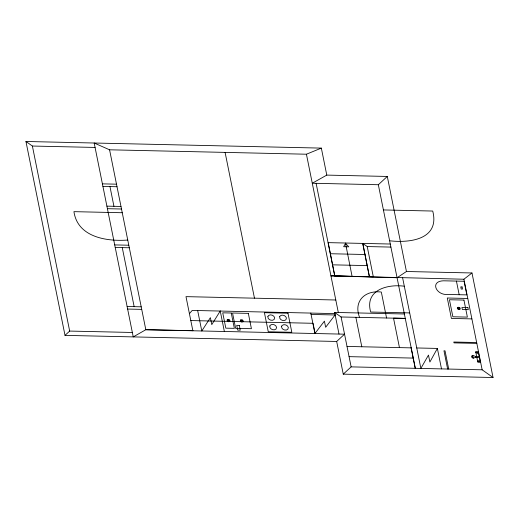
<?xml version="1.0" encoding="UTF-8"?>
<svg xmlns="http://www.w3.org/2000/svg" width="519" height="519" viewBox="0 0 519 519"><rect width="100%" height="100%" fill="white"/><g stroke="black" fill="none" stroke-linecap="round" stroke-linejoin="round"><path stroke-width="0.78" d="M416.751 347.964L437.374 348.424L429.881 362.028L428.48 355.08L420.87 368.406L402.627 277.86M220.205 311.043L211.778 324.622L210.377 317.673L201.781 330.979L197.661 310.537M335.144 314.877L325.653 327.275L324.414 321.144L314.916 333.516L310.803 313.074M189.416 313.645L192.225 310.42L334.891 313.619M390.904 247.089L367.218 246.557L362.755 243.411L369.353 276.705L330.934 275.842L397.074 277.736L406.442 271.502L387.297 176.454L378.338 184.732L312.276 183.246L326.782 175.098L321.345 148.11L25.95 141.486L65.011 335.371L69.669 331.07L132.351 332.471M65.011 335.371L336.675 341.463L344.558 334.178L145.82 329.721L133.24 336.902L94.179 143.017L109.574 149.803L306.431 154.214L321.345 148.11M336.675 341.463L343.26 374.154L351.142 366.875L482.151 369.807L493.05 377.514L471.985 272.968L406.442 271.502M316.116 183.337L334.774 275.933L463.902 279.235L471.985 272.968M192.847 330.681L145.82 329.721L109.574 149.803M25.95 141.486L32.392 146.04L95.074 147.441M326.782 175.098L387.297 176.454M102.412 183.862L116.496 184.18M102.924 186.418L117.009 186.736M383.418 209.942L432.729 211.045C440.028 239.265 410.133 243.216 389.633 240.771M106.895 206.14L120.985 206.458M107.414 208.696L121.498 209.008M122.25 212.738L73.932 211.655C77.649 237.241 106.635 241.62 127.752 240.05M390.288 244.027L328.183 242.633L334.774 275.933M114.705 244.91L128.796 245.221M115.218 247.466L129.309 247.777M330.376 253.733L364.954 254.505M332.575 264.833L367.147 265.605M404.307 286.216C387.33 283.906 364.455 290.095 370.683 312.036L409.686 312.912M459.172 294.714L466.847 294.883L464.103 281.266L445.432 280.844C428.986 279.884 435.649 295.824 448.169 294.435L459.172 294.714L456.428 281.09M467.742 298.464L447.281 298.003L451.4 318.439L471.862 318.9M335.799 300.001L185.99 296.641L192.867 330.778M127.116 306.502L141.2 306.82M339.004 334.054L334.645 312.425L404.379 313.989M127.635 309.058L141.719 309.376M311.076 314.436L335.164 314.981M405.268 318.381L393.512 318.115L399.455 347.607M334.645 312.425L341.087 316.979L405.274 318.413M190.804 320.56L313.041 323.298L315.104 333.516M476.656 342.534L453.794 342.021L453.963 342.871L476.825 343.383M347.023 346.433L411.21 347.873M475.884 352.615L478.486 352.673L475.891 352.648M479.258 356.488L475.579 356.404L472.673 355.411L471.602 356.06L471.894 357.494L473.237 358.201L475.767 357.325L479.439 357.409M349.086 356.65L413.176 358.091M477.603 361.166L480.211 361.224M343.26 374.154L493.05 377.514M463.902 279.235L482.151 369.807M476.65 356.43L475.657 351.493L478.259 351.551L480.432 362.314L477.824 362.256L476.838 357.351M475.839 356.41L476.027 357.332M448.708 369.061L445.03 350.818L443.966 350.792L447.638 369.035M437.374 348.424L441.494 368.866M378.338 184.732L415.323 368.308M411.119 347.873L415.232 368.308M386.558 317.998L381.329 292.048C365.123 289.972 353.192 301.156 359.583 317.388M367.218 246.557L373.31 276.796L369.463 276.705L362.755 243.411M355.865 317.31L361.808 346.796M341.087 316.979L351.142 366.875M306.431 154.214L338.317 312.503M225.097 152.391L254.466 298.178M220.244 311.043L224.364 331.485M109.963 186.574L113.94 206.303M122.263 247.621L134.155 306.658M32.392 146.04L69.669 331.07M345.466 243.022L352.064 276.316M267.901 316.454C267.291 319.503 271.859 321.456 274.064 319.568C276.504 316.532 270.847 313.346 268.459 315.61L267.901 316.454M269.822 325.997C269.212 329.04 273.779 330.999 275.985 329.111C278.424 326.068 272.767 322.883 270.38 325.147L269.822 325.997M279.683 316.72C279.079 319.762 283.64 321.722 285.852 319.834C288.285 316.791 282.628 313.612 280.247 315.87L279.683 316.72M281.609 326.256C281 329.306 285.56 331.258 287.773 329.37C290.212 326.328 284.555 323.149 282.167 325.407L281.609 326.256M477.071 353.108C477.934 353.783 477.039 352.031 477.071 353.108M478.914 361.088C478.194 361.036 479.219 360.16 478.914 361.088M472.407 355.8L472.264 356.994L473.309 358.188L472.751 355.431L472.407 355.8M227.309 319.691L226.998 320.314L227.646 321.378L228.509 321.741L229.761 321.423L229.988 320.379L229.424 319.736L228.029 319.36L227.309 319.691M240.544 319.983L240.316 321.027L240.881 321.67L241.744 322.04L242.996 321.722L243.307 321.099L242.652 320.035L241.789 319.665L240.544 319.983M241.069 320.359L241.264 321.319L242.47 321.345L242.276 320.385L241.069 320.359M457.596 307.566L457.284 308.189L457.933 309.253L458.796 309.622L460.048 309.298L460.275 308.254L459.711 307.611L458.316 307.235L457.596 307.566M458.121 307.936L458.316 308.902L459.523 308.928L459.328 307.968L458.121 307.936M227.835 320.061L228.029 321.021L229.236 321.053L229.041 320.087L227.835 320.061M345.537 243.359L343.649 246.707L348.774 246.83L345.537 243.359M462.066 286.923L460.768 286.89L461.203 289.057L462.5 289.083L462.066 286.923M463.947 300.073L449.435 299.748L452.866 316.778L467.379 317.103L463.947 300.073M467.891 307.618L461.916 307.488L462.332 309.532L468.307 309.661L467.891 307.618M287.98 313.217L264.424 312.691L268.265 331.764L291.821 332.29L287.98 313.217M231.266 313.022L222.729 312.827L225.817 328.157L234.354 328.352L231.266 313.022M248.335 313.372L232.538 313.015L235.632 328.345L251.423 328.702L248.335 313.372M239.285 325.407L236.729 325.348L237.689 330.123L240.245 330.175L239.285 325.407"/></g></svg>
